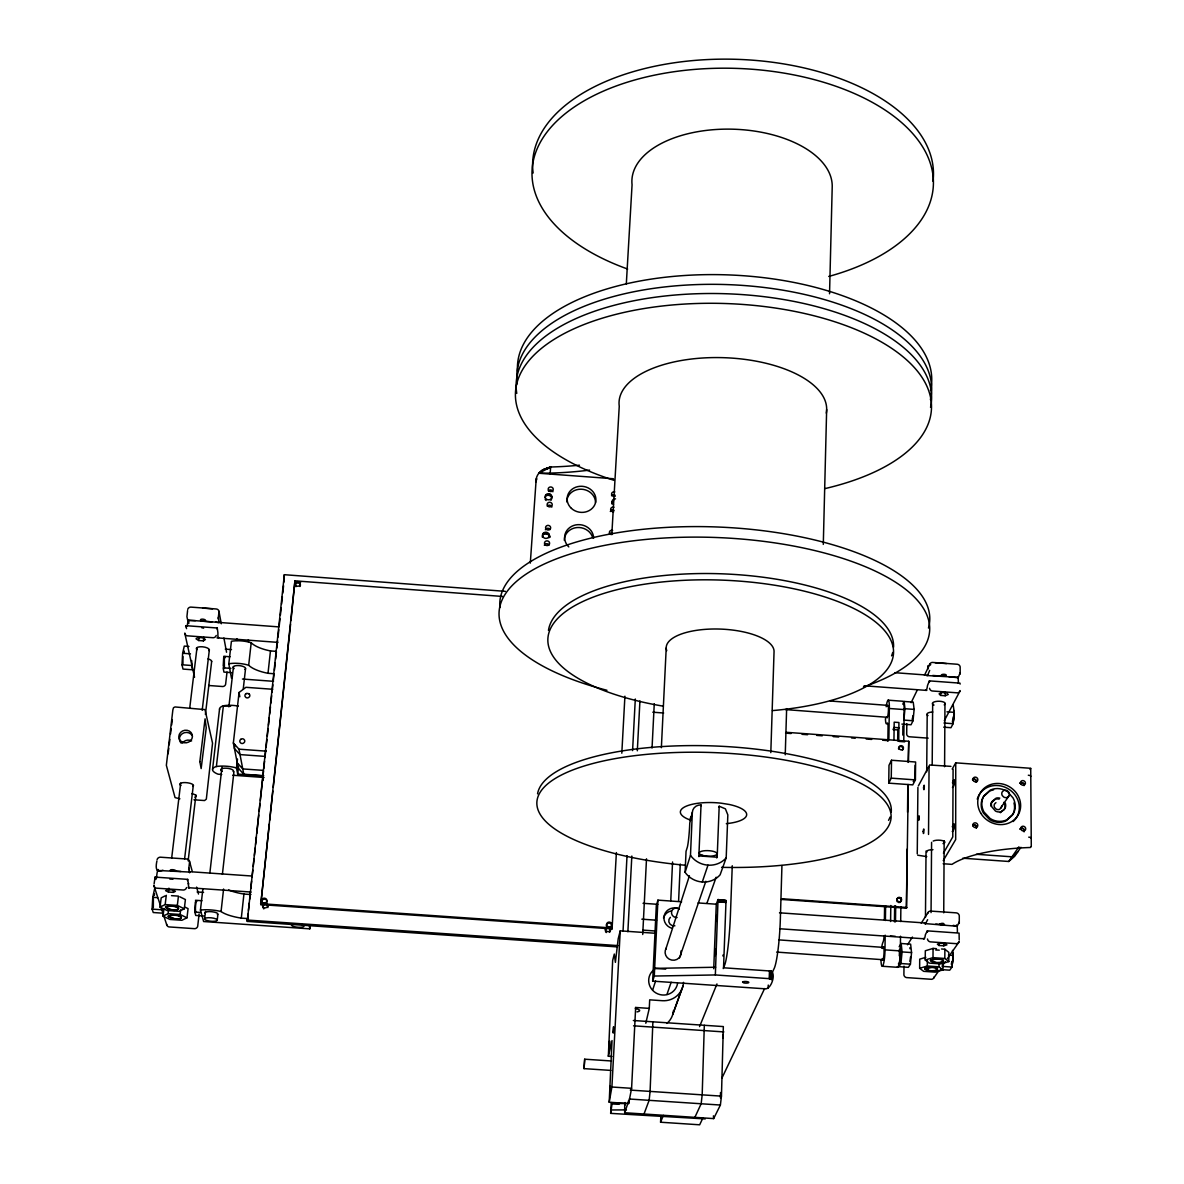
<?xml version="1.0" encoding="UTF-8"?>
<svg xmlns="http://www.w3.org/2000/svg" width="1184" height="1184" viewBox="0 0 1184 1184"><rect width="100%" height="100%" fill="white"/><g stroke="black" fill="none" stroke-linecap="round" stroke-linejoin="round"><path stroke-width="1.5" d="M158.123 870.107L157.383 870.447L189.958 872.09L189.618 872.756L188.848 868.124M959.277 923.446L959.277 915.735A3.226 3.004 34.4 0 0 956.154 912.849L930.446 911.073A3.226 3.004 33.6 0 0 927.708 913.53M652.665 981.136L654.278 976.045L715.343 974.95L718.022 899.574L726.014 900.861L723.542 967.787L769.467 970.954C777.281 970.732 771.598 990.712 764.405 988.758L652.665 981.136L656.306 905.686L657.919 900.136L681.629 901.794M953.09 769.23L952.78 836.91L943.426 853.161M925.844 957.323L919.716 959.173L919.642 968.29L923.653 971.339L935.271 972.138L942.938 969.888L942.982 962.607M943.737 912.834L944.166 840.699M944.595 766.714L944.965 703.829M943.752 945.809L946.904 944.862L945.291 943.574L940.525 943.234L937.388 944.196L939.001 945.483L943.752 945.809L943.766 943.248M945.217 695.763L948.251 694.49L946.697 692.892L942.124 692.551L939.09 693.824L940.644 695.422L945.217 695.763L945.232 692.181M936.44 948.65L933.066 948.414L925.311 950.767L925.237 959.972L929.277 963.095L941.014 963.909L948.798 961.6L944.817 958.463L944.876 949.228L941.502 948.991M948.798 961.6L948.843 952.395L944.876 949.228M959.203 939.726L959.084 933.11L927.324 930.861L925.4 934.679A7.977 1.347 -86.7 0 1 923.387 938.305M931.053 912.598L931.586 842.357M932.193 764.731L932.666 703.725M925.237 959.972L932.992 957.649L933.066 948.414M939.001 945.483L939.03 942.908M940.644 695.422L940.673 691.841M942.938 969.888L938.986 966.81L939.016 963.154M193.954 799.792L204.566 800.547L206.327 799.141L212.543 743.182L205.01 709.616L175.025 706.952L173.515 707.692L172.864 709.912L166.352 765.308L175.054 797.602L179.909 798.8M925.459 917.363L926.036 851.044M926.702 771.805L927.19 714.692M927.723 669.345L927.753 665.956L930.728 664.668M919.642 968.29L927.294 966.011L927.338 960.52M928.522 834.439L929.07 766.684M902.8 735.086L902.889 727.953A6.32 0.977 -85.9 0 0 902.815 725.999M781.174 899.426L906.441 908.202L907.107 849.135M907.536 812.224L907.847 784.548M908.098 762.392L908.75 741.258L786.294 732.304M906.441 908.202L908.261 784.548M908.528 761.208L908.75 741.258M915.114 765.308L914.98 778.302L913.234 781.588M915.41 779.901L915.602 762.008L891.508 760.246L888.992 765.323L888.74 783.142L912.76 784.874L915.41 779.901L891.256 778.14L888.74 783.142M917.245 853.842L917.911 787.404M897.679 740.932L897.812 729.936L898.878 727.746L894.112 727.405L893.062 729.581L897.812 729.936M895.489 921.862L895.696 905.849M898.715 740.636L898.937 722.521L894.186 722.181L893.95 740.281M897.146 967.017A12.402 1.968 -86.7 0 0 899.233 963.302A12.402 1.968 -86.7 0 0 900.343 951.166L900.521 936.248M900.698 921.566L900.876 906.885M900.95 901.364L900.994 897.694M903.777 740.932L904.162 708.92M903.999 966.144L903.895 974.861A3.093 2.901 36.2 0 0 906.47 977.584L931.497 979.301A3.093 2.901 36.9 0 0 934.117 976.933M906.811 723.705L906.692 734.198A2.96 2.723 25.5 0 0 909.179 736.759L928.152 738.15M887.867 741.125L888.059 726.858A6.32 0.947 -85.9 0 0 887.142 723.32A11.914 1.776 -85.8 0 1 885.425 718.57M884.966 950.574L885.188 935.182M885.395 920.501L885.617 905.804M888.873 739.837L889.332 708.239A11.914 1.776 -85.8 0 0 888.34 700.173A11.914 1.776 -85.8 0 0 886.165 706.744M891.256 778.14L891.508 760.246M890.59 921.522L890.812 905.494M894.438 921.862L894.66 905.849M884.389 919.894L884.581 907.24M823.294 544.403L826.654 409.531M829.54 293.765L832.219 186.658A100.211 54.612 1.9 0 0 729.566 129.13A100.211 54.612 1.9 0 0 632.064 184.793L626.321 283.879M960.165 672.66L958.152 677.766L948.828 676.656M959.277 921.907L957.19 926.288L924.452 923.535M768.016 988.255L768.268 985.073M772.19 979.775L769.215 978.65L769.467 970.954M769.718 978.724L769.955 971.013M770.177 978.798L770.429 971.087M770.621 978.887L770.858 971.176M771.006 978.99L771.243 971.28M771.361 979.109L771.598 971.398M771.879 979.36L771.894 971.516M772.057 979.494L772.294 971.798M781.943 865.563L780.345 919.11A39.797 4.44 -86.4 0 1 774.129 968.571L771.761 973.559M785.244 754.785L786.635 708.624M770.814 752.624L774.04 651.984A53.961 20.513 2.3 0 0 717.06 629A53.961 20.513 2.3 0 0 666.755 650.667M929.677 670.396L927.516 675.576L957.752 677.307M927.62 919.702L925.385 923.994M624.708 1103.503L624.678 1112.738L713.656 1118.599L720.39 1105.042L721.456 1096.132L723.335 1026.572L633.336 1020.504M732.26 865.756L730.395 915.632A39.842 3.7 -86.3 0 1 724.608 965.167L723.217 968.586M716.616 857.912A9.206 2.827 2.5 0 0 717.178 857.216L719.191 806.23L725.407 808.85L727.834 814.903L726.192 857.852L720.124 874.798A21.993 20.868 20.1 0 1 685.107 872.342L686.039 851.37L687.075 848.025A18.16 1.391 -86 0 0 689.769 823.013L692.344 812.357A8.48 8.007 18.3 0 1 701.032 804.942A9.146 2.975 2.4 0 0 701.106 805.712M713.73 968.734L716.276 904.206L717.963 899.618L725.955 900.373M698.945 856.654A9.206 2.827 2.5 0 1 698.871 855.914L701.032 804.942M625.196 1102.541L625.211 1104.909L625.507 1102.852M685.107 872.342L690.479 855.322L692.344 812.357M702.822 1118.155L699.655 1124.8L660.568 1122.225L660.82 1116.69M670.766 900.743L672.556 861.982M678.61 900.965L680.267 864.039M654.278 976.045L657.919 900.136M661.368 747.696L666.222 647.974M645.798 1023.257L649.276 1008.383L649.69 999.844L662.3 1000.702A20.439 19.758 23.1 0 0 683.523 982.365M611.906 1056.483L608.339 1056.246L612.024 1040.573L609.198 1102.245L628.66 1103.518L631.59 1088.318L635.66 1007.466L649.276 1008.383M642.72 934.502L646.508 858.814M652.044 748.036L654.264 703.74M623.036 931.201L627.032 855.647M632.582 750.597L635.305 699.004M627.875 931.734L631.827 856.047M637.318 750.804L639.922 700.958M502.86 596.484L294.934 580.841L260.746 904.591L612.069 928.907L616.39 852.569M621.807 753.216L624.915 696.192M705.235 1118.91L610.663 1113.374L611.24 1102.57M609.198 1102.245L611.906 1087.016L620.238 930.846L654.574 933.229M610.663 1113.374L612.084 1103.592L624.93 1103.518M162.948 913.19L153.254 912.524L152.1 909.12L152.751 897.309L154.556 889.006M191.66 660.539L192.326 669.774L182.987 669.078L181.996 664.786L182.647 653.257L184.275 646.109L188.952 646.449M203.811 916.016L195.745 915.454L194.768 912.065L195.345 901.956M611.802 534.694L619.247 406.245A103.866 48.411 2.1 0 1 723.794 357.686A103.866 48.411 2.1 0 1 826.299 413.127M223.199 666.163L223.776 656.291L230.022 656.75M530.299 563.11L536.204 478.884A15.259 13.749 6.8 0 1 547.156 468.168L550.634 467.014A212.558 100.906 4.8 0 0 579.464 465.194M551.67 498.908L551.729 498.109A3.389 3.064 6.7 0 0 545.025 497.561M722.862 1038.338L722.847 1034.476M182.928 656.572L182.958 663.78M536.204 478.884L535.938 481.829A15.214 13.72 6.8 0 1 536.9 478.869M218.344 617.441L219.129 622.769L215.606 622.133M904.028 718.466L904.976 708.713L904.102 701.461L913.219 702.127L914.137 709.394L913.027 720.76L911.029 724.771L901.912 724.105M898.908 966.677L900.935 963.539L902.075 951.921L901.172 943.515L910.629 944.181L911.562 952.572L910.422 964.19L908.365 967.328L898.908 966.677L898.552 963.317M202.834 889.317L200.436 910.082L203.618 921.537L309.794 928.848L310.149 925.163M943.678 727.168L950.959 727.701L953.12 723.705L954.245 712.354L953.209 705.087M940.318 969.533L949.746 970.184L951.995 967.062L953.164 955.444L952.513 950.412M550.146 473.837L550.634 467.014L542.509 470.048L538.853 473.245L613.445 478.75M260.746 904.591L269.33 823.975M269.715 820.305L272.838 790.986M273.238 787.316L290.583 624.249M290.983 620.579L294.934 580.841M617.619 946.919L247.278 921.404L284.338 574.699L505.361 591.349M247.278 921.404L248.063 914.063M248.462 910.392L249.262 903.052M249.646 899.381L250.446 892.055M250.845 888.385L251.63 881.044M252.029 877.374L252.828 870.048M253.228 866.377L254.012 859.036M254.412 855.366L255.211 848.04M255.596 844.37L256.395 837.029M256.795 833.358L258.778 815.021M259.178 811.351L259.962 804.01M260.362 800.34L263.544 771.006M263.795 768.49L264.58 761.253M264.964 757.642L265.749 750.404M266.119 747.148L266.933 739.571M267.303 736.152L268.102 728.811M268.502 725.141L269.286 717.815M269.686 714.144L270.485 706.804M270.87 703.133L271.669 695.792M272.068 692.137L272.868 684.796M273.252 681.126L274.052 673.785M274.451 670.114L275.236 662.788M275.635 659.118L276.434 651.777M276.834 648.107L277.618 640.781M278.018 637.11L278.817 629.77M279.202 626.099L280.001 618.758M280.401 615.103L281.185 607.762M281.585 604.092L282.384 596.751M282.784 593.095L283.568 585.754M283.968 582.084L284.338 574.699M263.129 780.152L263.455 777.133M248.388 918.621L241.299 918.133L243.934 894.053A30.281 8.554 5.4 0 1 228.571 889.954M273.46 673.696L268.013 673.296L270.455 650.919A29.171 10.745 6.2 0 1 251.2 642.749A17.656 6.423 6.4 0 0 231.413 641.284L228.808 663.795L231.487 678.24M263.736 775.668L243.771 774.232L238.295 768.209L233.352 743.004L239.064 692.492L245.917 687.312L272.705 689.28M234.832 744.854L234.417 748.451L240.012 754.593L265.098 756.398M217.22 920.294A6.379 1.717 5.5 0 0 208.473 917.704A6.379 1.717 5.5 0 0 207.067 920.545A6.379 1.717 5.5 0 0 217.22 920.294L217.841 914.788M222.385 874.369L233.973 771.509M243.268 688.836L245.547 668.634M262.907 775.905L237.703 774.099L236.489 767.957L237.481 759.033M241.299 918.133A30.384 8.318 5.3 0 1 221.068 911.517L223.584 889.021M268.013 673.296A29.274 10.552 6.1 0 1 248.684 665.26L251.2 642.749M237.703 774.099L238.517 766.773M153.328 898.36L153.284 907.506A6.275 0.77 -85.1 0 1 152.884 904.961A6.275 0.77 -85.1 0 1 153.313 898.745M188.67 869.663L189.558 861.922A3.286 3.078 -17.5 0 0 186.658 859.007L160.21 857.186A3.3 3.078 -18.4 0 0 157.087 859.643M218.182 618.877L218.996 611.699A3.152 2.871 -8.1 0 0 216.198 608.976L190.742 607.096A3.152 2.871 -9 0 0 187.738 609.36M204.625 918.74L205.454 911.428M209.849 873.082L221.97 767.143M228.867 706.878L233.47 666.696M212.558 769.348L219.573 708.787M199.104 914.018L197.698 926.302A3.152 2.975 -20.5 0 1 194.724 928.685L169.016 926.924A3.152 2.96 -21.3 0 1 166.633 924.156M227.017 672.038L225.611 684.337A3.019 2.782 -9.6 0 1 222.74 686.528L208.591 685.492M221.719 774.454L218.048 774.188A16.931 5.432 6 0 1 216.376 766.522L223.376 705.782A17.701 6.053 6.2 0 1 238.398 706.078M184.586 858.992L193.288 785.54M202.198 710.267L209.376 649.676M185.311 907.299L188.064 908.631L186.983 917.807L180.116 914.492L180.649 909.889M188.152 860.827L195.922 794.952M205.409 714.426L211.67 661.353M165.02 895.933L161.187 897.872L160.062 907.136L167.077 910.496L179.154 911.34L184.304 908.809L185.4 899.544L179.835 896.806M168.439 892.04L165.612 890.664L167.684 889.613L172.583 889.954L175.395 891.345L173.323 892.381L168.439 892.04L168.912 888.163M198.69 640.529L196.011 638.827L198.039 637.451L202.745 637.806L205.424 639.523L203.382 640.87L198.69 640.529L199.119 636.933M163.91 908.824L163.022 916.15L168.084 913.663L168.454 910.6M173.323 892.381L173.634 889.806M203.382 640.87L203.811 637.273M184.304 908.809L177.334 905.42L178.444 896.125L171.502 895.652M154.112 883.782L155.074 877.107L187.679 879.372L188.434 884.182L188.478 883.442A8.096 0.903 -85.2 0 0 189.351 887.319M160.062 907.136L165.168 904.576L166.293 895.282M171.665 858.089L180.678 783.246M189.692 708.387L196.944 648.151M168.098 753.808L168.764 748.406M169.208 744.81L169.874 739.408M170.526 734.006L171.192 728.619M171.636 725.022L172.302 719.62M187.575 610.604L186.924 616.657L187.753 620.49L195.419 620.638M156.91 860.975C155.844 865.992 154.926 873.807 162.963 870.21M224.338 658.97L224.427 668.457M723.306 954.718L722.832 955.902M216.998 628.941L217.249 627.994L217.915 632.818A7.755 0.829 -85.8 0 0 218.64 637.495M187.398 880.526L187.679 879.372M185.607 626.617L185.873 625.67L217.249 627.994M153.298 898.612L153.298 907.551M610.826 1070.41L584.052 1068.634L584.689 1059.192L611.462 1060.982M720.449 1097.953L720.508 1092.521M183.431 652.917L183.994 651.17L183.431 652.917L184.156 652.103M612.069 928.907L612.276 928.004L260.554 903.658M224.546 657.801L224.945 656.528L225.345 657.712M620.238 930.846L618.211 938.749L615.384 962.34L614.304 954.052L612.661 960.49L608.339 1056.246M188.804 623.509A7.77 0.932 -85.8 0 0 188.626 620.904L188.197 620.179L219.277 622.414M635.66 1007.466L635.334 1008.546A7.874 1.983 3 0 1 637.007 1011.906M652.769 989.706L655.596 980.944M665.734 949.39L689.414 875.79M702.275 881.991L707.988 865.164M624.678 1112.738L628.778 1100.735M666.962 994.427L671.15 982.246M679.527 957.871L705.856 881.251M706.937 903.214L716.157 877.211M681.599 989.794L672.823 1014.229L682.931 986.183M644.007 1114.011L649.128 1100.321L650.09 1091.411L652.887 1021.822M660.568 1122.225L663.351 1115.402M699.552 1026.632L716.956 983.948M694.86 1117.37L701.15 1103.769L702.186 1094.86L704.317 1025.3M584.689 1059.192L584.052 1068.634M771.095 974.891L772.427 972.079M721.84 1078.269L764.627 988.522M902.8 704.184L904.102 701.461M911.103 702.719L917.393 689.798M924.467 675.28L929.973 663.972M944.299 720.686L959.869 691.278M918.384 785.865L929.425 765.397M952.173 769.067L955.74 762.836L1030.731 768.298L1031.279 846.19M952.454 782.816C955.695 774.218 955.251 786.442 952.439 787.478M952.262 826.772C955.518 818.484 955.088 830.546 952.232 831.494M926.613 675.65L927.516 675.576M943.248 860.62L955.68 839.574L955.74 762.836M899.159 946.741L901.172 943.515M907.506 944.758L912.42 937.062M921.241 923.209L928.108 912.42M995.966 802.634L994.619 803.906A3.996 3.67 30.8 0 0 994.664 807.577L996.055 809.012A3.759 3.434 30.8 0 0 999.799 809.234L1008.886 795.974A4.055 3.715 30.6 0 0 1008.827 792.259L1007.421 790.808A3.804 3.478 30.6 0 0 1003.618 790.572L1002.256 791.859A4.055 3.715 30.6 0 0 1002.3 795.574L1003.721 797.024A3.804 3.478 30.6 0 0 1007.51 797.261L1008.886 795.974M1029.991 769.496L1030.657 768.475M962.799 858.208L1008.753 861.478L1018.921 846.826M1020.948 847.3L1014.688 856.284L1008.753 861.478M933.732 977.999L938.956 970.569M942.079 966.114L945.217 961.645M947.304 958.67L958.788 942.316M1031.205 846.545L1030.524 847.492A98.968 29.541 0.3 0 0 951.995 864.364L943.174 863.743M960.135 684.1L959.928 683.138L929.396 680.874L927.531 685.432A7.666 1.243 -85.7 0 1 925.592 689.858M1019.898 829.274L1020.771 828.474A2.398 2.205 32.4 0 1 1023.168 828.652L1024.042 829.57M195.996 912.642C194.768 910.836 195.715 899.618 197.195 900.758M1017.959 851.607L1011.994 856.816L976.297 854.271M1004.017 809.856L1000.968 811.706A7.163 6.556 30.8 0 1 995.478 811.055L991.792 806.807A7.666 7.015 30.8 0 1 992.044 801.464L996.099 798.149A7.163 6.556 30.8 0 1 999.799 798.12M1020.031 783.112L1020.519 782.787A2.383 2.176 30.7 0 1 1022.887 782.95L1023.775 783.867A2.531 2.309 30.7 0 1 1024.012 785.643A2.501 2.279 30.7 0 0 1019.912 783.172M246.39 693.469L245.399 694.253A2.56 2.368 -8.9 0 0 245.147 696.562L245.946 697.48A2.398 2.22 -8.9 0 0 248.374 697.657L249.365 696.873A2.56 2.368 -8.9 0 0 249.617 694.564L248.818 693.646M186.983 917.807L181.877 920.279L169.934 919.45L163.022 916.15M1000.317 812.712L1005.024 808.391A7.666 7.015 30.8 0 0 1005.26 803.048M547.156 468.168L550.56 467.769L542.509 470.048L550.634 467.014L538.853 473.245L550.22 473.097A212.78 100.522 4.8 0 0 589.602 470.092M929.825 764.997L950.959 766.374M169.845 879.076L172.953 879.179M715.639 967.239L654.648 968.379L665.704 969.134M611.743 1109.97L626.44 1109.896M611.906 1087.016L631.59 1088.318M630.288 1090.094L721.456 1096.132M629.355 1099.018L720.39 1105.042M612.084 1103.592L619.217 1104.065M152.1 909.12L161.838 909.786M194.768 912.065L201.25 912.509M900.935 963.539L910.422 964.19M942.508 966.41L951.995 967.062M168.084 913.663L180.116 914.492M927.294 966.011L938.986 966.81M246.968 920.027L617.989 945.602M882.332 966.262L897.635 967.313M715.343 974.95L769.215 978.65M633.544 1025.818L723.868 1031.915M698.871 855.914L717.178 857.216M781.632 898.715L906.87 907.492M718.17 900.047L725.984 900.595M718.185 900.314L726.014 900.861M718.2 900.654L726.029 901.202M718.2 901.024L726.029 901.572M718.2 901.453L726.029 901.986M718.2 901.897L726.029 902.445M698.042 902.933L716.276 904.206M189.455 871.661L252.148 876.042M643.045 903.303L657.801 904.324M779.501 912.82L925.163 922.972M171.961 870.832L180.96 871.468M935.774 924.097L944.521 924.719M953.268 925.326L957.19 926.288M890.398 935.982L895.296 936.322M188.33 887.689L251.008 892.04M641.846 919.184L656.587 920.205M780.108 928.789L923.905 938.779M243.934 894.053L250.978 894.542M197.092 891.966L203.559 892.41M152.751 897.309L157.62 897.65M195.449 900.269L201.931 900.713M900.343 950.93L884.981 949.864L884.892 953.298A12.417 1.894 -86.7 0 1 882.85 965.685A12.417 1.894 -86.7 0 1 880.97 960.52M902.075 951.921L911.562 952.572M948.414 955.118L953.164 955.444M165.168 904.576L177.334 905.42M932.992 957.649L944.817 958.463M233.352 743.004L238.976 749.176L266.015 751.13M262.833 770.355L242.75 768.919L237.244 762.851M232.73 775.239L263.914 777.474M926.776 856.624L917.718 855.203M642.72 930.091L655.729 931.038M779.072 939.904L884.33 947.466M776.63 952.084L883.604 959.765M216.983 637.85L277.826 642.364M864.098 685.773L926.776 690.42M270.455 650.919L275.887 651.333M225.271 649.128L231.502 649.587M888.104 700.173L902.859 701.254A11.914 1.85 -85.8 0 1 904.147 706.537L904.162 709.571L889.332 708.491M182.647 653.257L190.461 653.834M904.976 708.713L914.137 709.394M946.934 711.806L954.245 712.354M181.996 664.786L191.379 665.482M230.91 668.383L223.11 667.806L223.924 672.098L231.694 672.66M903.88 720.079L913.027 720.76M943.974 723.024L953.12 723.705M242.454 679.039L273.519 681.318M652.798 712.206L663.647 713.005M785.584 733.133L791.075 733.532M802.071 734.332L807.562 734.731M816.723 735.397L822.229 735.797M833.21 736.611L838.716 737.01M851.533 737.943L855.203 738.209M866.185 739.023L871.69 739.423M882.672 740.222L888.178 740.622M899.174 741.421L904.665 741.835M230.628 706.315L223.376 705.782A16.783 5.742 6.2 0 0 219.588 709.512M296.918 582.232L300.588 582.513M202.582 608.088L212.543 608.828M935.182 662.729L946.504 663.573M200.925 621.052L211.936 621.866M219.913 622.503L278.921 626.898M894.808 672.69L927.99 675.146M932.755 675.457L943.47 676.256M785.17 709.556L886.431 717.223M543.071 533.51L548.68 533.94L550.353 537.033M830.28 701.017L887.364 705.353M545.78 495.075L551.344 495.563M929.396 680.874L929.588 681.836M956.228 925.4L956.776 925.562M927.324 930.861L927.531 932.03M1008.028 792.348L1012.986 797.824A17.849 16.339 30.8 0 1 1013.016 814.192L1006.903 819.757A16.754 15.333 30.8 0 1 990.15 818.514L984.037 812.046A17.849 16.339 30.8 0 1 984.067 795.678L990.194 790.157A16.739 15.333 30.8 0 1 1006.874 791.4M957.886 677.825L957.22 677.44A7.652 1.332 -85.7 0 1 958.33 683.301M155.074 877.107L155.859 879.475M1003.751 802.367L1004.609 804.054A7.652 7.015 30.8 0 1 1004.372 809.397M185.873 625.67L186.539 628.66M154.068 886.076L166.766 924.926M189.44 861.123L192.296 871.528M196.588 887.112L198.498 894.053M886.55 716.912L886.712 717.578A6.26 0.932 -85.8 0 0 888.074 714.337A6.26 0.932 -85.8 0 0 888.311 706.448L887.926 705.442A6.26 0.932 -85.8 0 0 887.393 706.093M184.867 633.499L194.546 677.248M238.976 749.176L243.771 774.232M218.966 611.314L221.275 623.776M223.909 637.998L226.558 652.236M239.064 692.492L239.834 696.754M309.32 925.607L309.794 928.848M713.419 1115.816L713.656 1118.599M628.571 1100.498L628.66 1103.518M960.165 674.096L960.165 666.947A3.093 2.812 25.1 0 0 957.16 664.239L932.4 662.418A3.093 2.812 24.3 0 0 929.751 664.668M677.1 917.511A4.943 4.736 20.3 0 1 671.639 911.488A4.943 4.736 20.3 0 1 679.35 909.06M953.653 710.385A5.95 1.036 -85.8 0 1 954.126 717.4A5.95 1.036 -85.8 0 1 952.454 721.959M154.024 895.385A6.275 0.77 -85.1 0 1 154.453 894.986M952.543 952.38A6.201 1.11 -86.8 0 1 953.031 960.194A6.201 1.11 -86.8 0 1 951.314 964.176A6.704 1.199 -86.8 0 0 951.847 961.497M899.204 949.864A6.512 1.036 -86.7 0 1 899.292 955.814M881.592 948.192A12.417 1.894 -86.7 0 1 883.042 942.079A6.542 0.992 -86.6 0 0 884.093 935.952M882.657 948.458A6.512 0.992 -86.7 0 1 884.063 950.826L884.048 952.454A6.512 0.992 -86.7 0 1 883.205 959.04A6.512 0.992 -86.7 0 1 882.124 958.759M898.641 749.087A2.264 2.087 25.7 0 1 901.305 746.571A2.264 2.087 25.7 0 1 902.415 750.153M900.491 901.956A2.324 2.176 31.8 0 1 898.271 902.371M897.25 901.72A2.324 2.176 31.8 0 1 896.895 901.231M896.924 899.026A2.324 2.176 31.8 0 1 900.062 898.434A2.324 2.176 31.8 0 1 900.861 901.512M910.511 956.968A6.719 1.095 -86.7 0 1 909.815 961.275M912.938 715.669A6.438 1.021 -85.8 0 1 912.139 719.295M216.213 635.453A3.167 2.886 -8.8 0 1 213.209 637.732L187.235 635.808A3.167 2.886 -9.6 0 1 184.837 633.129M207.984 658.881A6.512 2.324 6.6 0 1 211.536 661.782M196.944 649.69A6.586 2.383 6.7 0 1 202.346 646.79A6.586 2.383 6.7 0 1 209.006 650.623M201.768 627.772A2.531 0.932 6.8 0 1 203.604 628.186M186.554 887.541A3.3 3.093 -18.8 0 1 183.416 890.028L156.421 888.148A3.315 3.093 -19.7 0 1 153.95 885.277M960.091 690.568A3.108 2.827 25.7 0 1 957.442 692.847L932.178 690.982A3.108 2.827 24.9 0 1 929.558 688.304M933.998 705.072A6.453 2.324 0.5 0 1 934.132 701.934A6.453 2.324 0.5 0 1 942.834 701.772A6.453 2.324 0.5 0 1 944.21 704.894M928.034 715.565A6.394 2.279 0.5 0 1 927.516 713.286A6.394 2.279 0.5 0 1 932.77 712.028M959.188 941.206A3.241 3.019 35.6 0 1 956.435 943.678L930.21 941.857A3.241 3.034 34.8 0 1 927.486 939.001M909.86 947.762A6.438 1.051 -86.7 0 1 910.022 948.769M935.774 950.056A6.704 1.835 1.2 0 1 939.252 950.175M726.325 823.65A33.182 10.686 2.4 0 0 746.63 815.066A33.182 10.686 2.4 0 0 729.211 804.469L721.026 803.166A33.182 10.686 2.4 0 0 684.189 807.192A33.182 10.686 2.4 0 0 691.101 820.32M892.721 652.443A172.805 66.156 2.3 0 1 891.582 655.832M548.473 630.406A172.805 66.156 2.3 0 1 727.627 574.062A172.805 66.156 2.3 0 1 893.55 647.263M663.173 706.152A172.968 65.845 2.3 0 1 582.854 601.502A172.968 65.845 2.3 0 1 861.982 612.838A172.968 65.845 2.3 0 1 772.471 710.592M685.432 865.252A177.304 57.202 2.4 0 1 569.637 771.228A177.304 57.202 2.4 0 1 869.737 788.426A177.304 57.202 2.4 0 1 721.589 867.324M890.042 817.108A177.141 57.542 2.4 0 1 888.533 820.334M537.566 793.857A177.141 57.542 2.4 0 1 721.84 746.305A177.141 57.542 2.4 0 1 891.226 812.12M499.959 607.555A215.148 84.434 2.3 0 1 722.21 527.206A215.148 84.434 2.3 0 1 928.463 628.038M606.978 690.287A215.473 83.812 2.3 0 1 538.705 566.751A215.473 83.812 2.3 0 1 854.937 562.607A215.473 83.812 2.3 0 1 863.491 686.942M614.111 480.349A208.177 97.236 2.1 0 1 567.358 331.934A208.177 97.236 2.1 0 1 885.277 344.263A208.177 97.236 2.1 0 1 825.248 488.533M516.772 393.369A207.866 97.769 2.1 0 1 726.132 293.75A207.866 97.769 2.1 0 1 930.535 407.355M972.863 825.011A2.531 2.324 31 0 1 976.489 827.942M972.419 779.738A2.501 2.294 29.2 0 1 976.534 782.284M1020.164 828.726A2.531 2.309 32.4 0 1 1024.056 831.864M977.244 799.156A21.874 20.039 30.8 0 1 1008.59 789.047A21.874 20.039 30.8 0 1 1013.119 821.548M1028.733 837.162A3.167 0.992 0.2 0 1 1031.146 838.346M1028.319 775.239A3.138 1.051 0 0 1 1030.716 776.482M933.17 841.069A6.275 1.954 0.9 0 1 942.449 840.625A6.275 1.954 0.9 0 1 943.026 843.585M926.968 851.992A6.216 1.924 0.9 0 1 932.962 849.668M976.238 782.18A2.531 2.324 29.2 0 0 976.001 780.404L975.128 779.486A2.383 2.176 29.2 0 0 972.745 779.324M972.671 825.041A2.398 2.205 31 0 1 975.068 825.204L975.942 826.136A2.56 2.353 31 0 1 976.178 827.927M993.583 789.846A16.724 15.318 30.8 0 0 989.558 791.178L983.445 796.684A17.834 16.324 30.8 0 0 983.401 813.053L989.513 819.506A16.724 15.318 30.8 0 0 1006.237 820.749L1012.35 815.199A17.819 16.324 30.8 0 0 1013.992 802.915M999.148 799.141A7.148 6.556 30.8 0 0 995.463 799.17L991.408 802.486A7.652 7.015 30.8 0 0 990.756 806.008M1001.634 806.171A3.996 3.67 30.8 0 1 1001.161 807.976M726.192 857.852A22.437 21.238 19.8 0 1 690.479 855.322M689.887 820.497A8.406 7.948 18.4 0 1 691.796 815.806M719.191 806.23A9.146 2.975 2.4 0 1 718.644 806.97M517.556 371.302A207.274 98.805 2.1 0 1 732.482 275.073A207.274 98.805 2.1 0 1 930.476 390.424M517.26 383.838A207.585 98.272 2.1 0 1 728.5 284.648A207.585 98.272 2.1 0 1 930.402 399.63M627.668 269.049A200.792 109.638 1.9 0 1 582.35 101.868A200.792 109.638 1.9 0 1 889.658 113.19A200.792 109.638 1.9 0 1 828.741 276.449M533.14 173.012A200.51 110.097 1.8 0 1 732.393 59.215A200.51 110.097 1.8 0 1 933.007 181.315M233.1 771.539A6.394 2.057 6 0 0 228.275 768.401A6.394 2.057 6 0 0 220.727 769.6L220.846 770.148A6.394 2.057 6 0 0 222.326 771.243M216.376 766.522A17.864 5.728 6 0 1 236.489 767.957M300.322 924.127A6.334 1.717 5 0 1 303.282 926.776A6.334 1.717 5 0 1 294.224 926.643A6.334 1.717 5 0 1 292.833 924.023M248.27 639.893A6.112 2.25 6.4 0 1 248.226 641.61M237.007 640.485A6.112 2.25 6.4 0 1 237.022 638.768M228.808 663.795A17.716 6.32 6.3 0 1 248.684 665.26M234.136 668.634A6.29 2.25 6.3 0 1 235.009 665.837A6.29 2.25 6.3 0 1 243.046 666.429A6.29 2.25 6.3 0 1 244.94 669.434M200.436 910.082A18.382 4.973 5.5 0 1 221.068 911.517M205.32 913.5A6.527 1.776 5.5 0 1 211.818 911.724A6.527 1.776 5.5 0 1 217.308 914.758M246.376 693.661A2.398 2.22 -8.9 0 1 248.803 693.839M677.544 983.519A14.593 14.104 23.1 0 1 655.892 992.932A14.593 14.104 23.1 0 1 654.116 969.592M673.459 1010.618A19.654 19.077 24.3 0 1 666.932 1023.39M542.39 537.284A3.419 3.108 6.6 0 1 545.942 533.629A3.419 3.108 6.6 0 1 548.962 537.788M550.249 494.468A2.546 2.294 6.8 0 1 549.598 494.335M548.296 490.857A2.546 2.294 6.8 0 1 552.898 491.774M613.504 504.428A3.389 3.064 9.4 0 1 615.532 498.849M551.389 499.663A3.389 3.064 6.7 0 1 550.9 500.314M546.105 500.492A3.389 3.064 6.7 0 1 545.143 499.145M610.485 534.472A2.56 2.324 9.4 0 1 612.661 530.373M609.286 534.073A2.546 2.324 9.4 0 1 612.809 533.481M547.245 506.145A2.546 2.309 6.7 0 1 551.862 507.063M611.817 503.896A3.389 3.064 9.4 0 1 613.578 500.58M610.322 511.532A2.575 2.324 9.3 0 1 614.156 510.408M613.756 511.754A2.575 2.324 9.3 0 1 610.648 509.253A2.575 2.324 9.3 0 1 614.008 507.255M611.521 495.726A2.531 2.294 9.3 0 1 615.014 495.149M615.251 496.214A2.546 2.294 9.3 0 1 611.58 494.231A2.546 2.294 9.3 0 1 614.881 491.967M566.781 501.912A14.386 13.009 8 0 1 581.078 489.199A14.386 13.009 8 0 1 595.522 502.504M564.28 540.244A14.474 13.172 8 0 1 576.934 527.561A14.474 13.172 8 0 1 592.71 537.669M545.38 529.766A2.56 2.324 6.7 0 1 550.086 529.559M544.329 545.232A2.56 2.338 6.7 0 1 549.036 545.025M568.794 546.904A14.519 13.202 8 0 1 573.633 525.489A14.519 13.202 8 0 1 593.598 538.276M674.895 925.829A5.091 4.869 20.5 0 1 670.381 917.319M680.978 950.915A8.096 7.785 22.2 0 1 671.728 960.091A8.096 7.785 22.2 0 1 666.34 948.029M671.787 928.241A10.789 10.345 20.5 0 1 664.328 915.232A10.789 10.345 20.5 0 1 677.559 908.365M663.499 917.955A10.76 10.316 20.5 0 1 671.136 910.925M267.155 903.732A2.649 2.516 -16.1 0 1 265.986 907.743A2.649 2.516 -16.1 0 1 262.478 905.42A2.649 2.516 -16.1 0 1 266.045 902.992M262.789 907.255A2.649 2.516 -16.2 0 1 265.66 904.265A2.649 2.516 -16.2 0 1 267.85 907.61M263.84 908.868A2.649 2.516 -16.2 0 1 263.336 908.424M605.187 930.298A2.605 2.501 14.7 0 1 608.902 928.226A2.605 2.501 14.7 0 1 609.508 932.37M606.356 932.548A2.605 2.501 14.7 0 1 605.468 931.571M606.918 926.865A2.605 2.516 14.7 0 1 610.678 928.863A2.605 2.516 14.7 0 1 607.51 931.571A2.605 2.516 14.7 0 1 605.927 927.723M300.277 585.991A2.531 2.309 -4.4 0 1 299.966 586.524M295.956 586.702A2.531 2.309 -4.4 0 1 297.169 583.016A2.531 2.309 -4.4 0 1 300.425 585.399M267.036 901.838A2.664 2.531 -15.9 0 1 266.548 903.081M266.074 903.57A2.664 2.531 -15.9 0 1 262.33 903.318M261.96 902.77A2.664 2.531 -15.9 0 1 263.632 899.248A2.664 2.531 -15.9 0 1 267.007 901.187M606.948 927.087A2.62 2.516 14.7 0 0 608.694 928.049L609.39 928.034A2.62 2.516 14.7 0 0 611.566 925.844L611.551 925.178A2.62 2.516 14.7 0 0 608.236 923.106A2.62 2.516 14.7 0 0 606.593 926.524M181.122 743.108A6.823 6.29 -12.7 0 1 182.321 733.651A6.823 6.29 -12.7 0 1 192.222 735.664M180.93 785.51A6.882 2.161 6.2 0 1 181.936 782.816A6.882 2.161 6.2 0 1 190.728 783.512A6.882 2.161 6.2 0 1 192.755 786.442M182.336 743.197A6.764 6.246 -12.9 0 1 191.616 740.932M191.704 793.62A6.808 2.116 6.1 0 1 194.827 797.158M187.25 626.07A7.77 0.932 -85.8 0 1 188.789 620.416M156.466 878.424A8.096 0.992 -85.1 0 1 158.108 869.485M956.509 925.163A7.977 1.436 -86.7 0 1 957.368 932.06M953.164 716.971A6.438 1.125 -85.8 0 1 952.454 721.337M199.844 761.593L201.147 768.579L206.238 727.849L205.069 718.851L199.844 761.593M613.134 1031.575C613.312 1038.694 614.082 1017.781 613.134 1031.575M901.172 952.839L899.677 961.808L901.113 955.059L900.402 948.414L901.172 952.839M609.153 1045.65C609.316 1052.842 610.1 1032.004 609.153 1045.65M609.952 1090.79C610.071 1098.515 610.944 1076.656 609.952 1090.79M714.958 953.446C715.373 962.266 716.098 940.747 714.958 953.446M716.305 919.272C716.72 927.827 717.43 906.707 716.305 919.272M923.165 831.464C923.742 838.953 924.467 823.146 923.165 831.464M918.488 818.203C919.006 825.603 919.805 810.211 918.488 818.203M923.564 787.656C924.097 795.041 924.926 779.472 923.564 787.656M551.892 496.658L551.833 497.458A3.404 3.078 6.7 0 1 546.49 499.204A3.404 3.078 6.7 0 1 546.875 494.039A3.404 3.078 6.7 0 1 551.892 496.658M165.479 907.018C179.361 916.357 185.178 902.4 165.479 907.018M168.365 916.046C182.114 925.178 187.842 911.547 168.365 916.046L168.365 916.653C185.237 924.364 185.03 911.295 168.306 916.179M924.763 968.63C938.409 976.593 943.826 962.903 924.763 968.63M930.417 960.328C944.166 968.468 949.731 954.467 930.417 960.328M939.741 923.934C944.625 927.042 946.09 921.537 939.741 923.934M153.816 895.518L154.512 894.009L153.816 895.518M742.605 982.01L743.552 982.824A3.167 0.829 2.3 0 0 748.362 982.838A3.167 0.829 2.3 0 0 746.882 981.58A3.167 0.829 2.3 0 0 742.605 982.01M930.757 960.017C940.17 968.719 952.883 955.281 930.757 960.017M925.104 968.32C934.472 976.844 946.919 963.702 925.104 968.32M165.804 906.707C175.469 916.342 188.226 903.436 165.804 906.707M240.737 739.364L240.293 739.822A2.575 2.398 -10.4 0 0 240.026 742.161L240.826 743.093A2.427 2.25 -10.5 0 0 243.282 743.271L244.274 742.472A2.575 2.398 -10.5 0 0 244.54 740.133L243.741 739.201A2.427 2.25 -10.4 0 0 241.284 739.023L240.737 739.364M609.597 927.131L608.916 927.146A2.62 2.531 14.7 0 1 606.578 924.541A2.62 2.531 14.7 0 1 609.005 922.099A2.62 2.531 14.7 0 1 611.773 924.275L611.788 924.941A2.62 2.531 14.7 0 1 609.597 927.131M702.186 855.248A8.984 2.768 2.5 0 0 716.912 854.3A8.984 2.768 2.5 0 0 705.235 850.674A8.984 2.768 2.5 0 0 702.186 855.248M899.307 748.776A2.279 2.087 25.7 0 0 903.185 748.895A2.279 2.087 25.7 0 0 901.128 745.639A2.279 2.087 25.7 0 0 899.307 748.776M897.324 900.521A2.338 2.176 31.8 0 0 901.29 900.802A2.338 2.176 31.8 0 0 899.352 897.339A2.338 2.176 31.8 0 0 897.324 900.521M201.369 620.668A2.531 0.932 6.9 0 0 205.468 620.549A2.531 0.932 6.9 0 0 202.168 619.143A2.531 0.932 6.9 0 0 201.369 620.668M171.295 870.876A2.62 0.74 5.9 0 0 175.543 870.832A2.62 0.74 5.9 0 0 172.08 869.663A2.62 0.74 5.9 0 0 171.295 870.876M942.168 675.901A2.472 0.918 0.3 0 0 946.223 675.383A2.472 0.918 0.3 0 0 942.967 674.332A2.472 0.918 0.3 0 0 942.168 675.901M973.174 826.24A2.531 2.324 30.9 0 0 977.466 826.55A2.531 2.324 30.9 0 0 975.32 822.836A2.531 2.324 30.9 0 0 973.174 826.24M973.248 780.493A2.516 2.294 29.2 0 0 977.51 780.804A2.516 2.294 29.2 0 0 975.379 777.133A2.516 2.294 29.2 0 0 973.248 780.493M1020.86 783.941A2.516 2.294 30.6 0 0 1025.107 784.252A2.516 2.294 30.6 0 0 1022.961 780.582A2.516 2.294 30.6 0 0 1020.86 783.941M1020.86 829.037A2.531 2.324 32.3 0 0 1025.004 830.384A2.531 2.324 32.3 0 0 1023.864 826.343A2.531 2.324 32.3 0 0 1020.86 829.037M980.663 812.994A21.919 20.069 30.8 0 0 1017.826 815.569A21.919 20.069 30.8 0 0 999.074 783.497A21.919 20.069 30.8 0 0 980.663 812.994M543.323 537.329A3.419 3.108 6.6 0 0 549.11 536.367A3.419 3.108 6.6 0 0 545.202 532.252A3.419 3.108 6.6 0 0 543.323 537.329M548.814 490.738A2.546 2.294 6.8 0 0 553.12 490.043A2.546 2.294 6.8 0 0 550.205 486.994A2.546 2.294 6.8 0 0 548.814 490.738M547.763 506.071A2.546 2.309 6.7 0 0 552.099 505.361A2.546 2.309 6.7 0 0 549.169 502.297A2.546 2.309 6.7 0 0 547.763 506.071M545.128 544.729A2.56 2.338 6.7 0 0 549.48 544.004A2.56 2.338 6.7 0 0 546.549 540.91A2.56 2.338 6.7 0 0 545.128 544.729M571.413 508.38A14.43 13.039 8 0 0 595.463 502.978A14.43 13.039 8 0 0 577.718 486.639A14.43 13.039 8 0 0 571.413 508.38M546.194 529.204A2.56 2.324 6.7 0 0 550.53 528.493A2.56 2.324 6.7 0 0 547.6 525.415A2.56 2.324 6.7 0 0 546.194 529.204M263.262 903.111A2.664 2.531 -15.9 0 0 266.829 900.24A2.664 2.531 -15.9 0 0 262.522 898.804A2.664 2.531 -15.9 0 0 263.262 903.111M296.311 585.858A2.531 2.309 -4.4 0 0 300.292 584.141A2.531 2.309 -4.4 0 0 296.725 581.877A2.531 2.309 -4.4 0 0 296.311 585.858M181.936 741.954A6.838 6.305 -12.6 0 0 192.43 736.626A6.838 6.305 -12.6 0 0 182.528 730.987A6.838 6.305 -12.6 0 0 181.936 741.954M167.654 908.794A6.527 1.761 5.7 0 0 178.503 909.001A6.527 1.761 5.7 0 0 170.526 906.086A6.527 1.761 5.7 0 0 167.654 908.794M170.526 917.792A6.438 1.732 5.7 0 0 181.241 918A6.438 1.732 5.7 0 0 173.367 915.143A6.438 1.732 5.7 0 0 170.526 917.792M926.865 970.184A6.32 1.687 1.2 0 0 937.432 969.652A6.32 1.687 1.2 0 0 929.721 967.417A6.32 1.687 1.2 0 0 926.865 970.184M932.518 961.911A6.394 1.732 1.2 0 0 943.234 961.364A6.394 1.732 1.2 0 0 935.434 959.084A6.394 1.732 1.2 0 0 932.518 961.911"/></g></svg>
